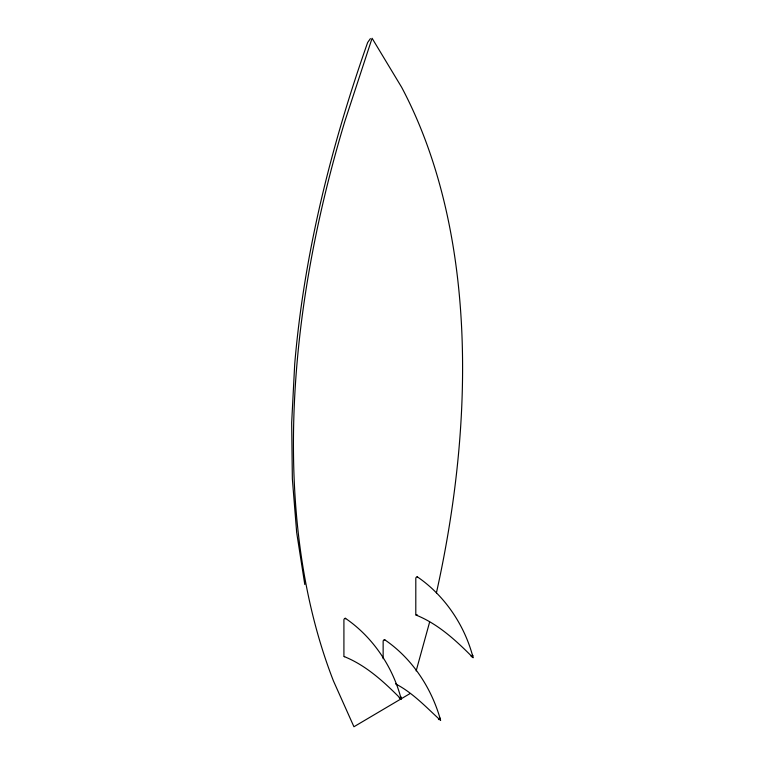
<?xml version="1.0" encoding="UTF-8"?>
<svg xmlns="http://www.w3.org/2000/svg" width="765" height="765" viewBox="0 0 765 765"><rect width="100%" height="100%" fill="white"/><g stroke="black" fill="none" stroke-linecap="round" stroke-linejoin="round"><path stroke-width="1.15" d="M416.15 670.915L429.022 624.269A910.981 525.957 -60 0 0 429.605 621.945M370.394 38.613L367.64 42.515C331.054 146.383 304.059 254.057 294.716 363.987L291.675 422.739L292.354 478.804L296.686 532.545M409.868 693.673L353.937 726.75L333.444 680.946A923.221 533.023 -60 0 1 344.872 121.224L372.086 38.25L401.625 87.239A910.981 525.957 -60 0 1 436.404 592.942M416.112 615.089C438.508 624.087 456.791 641.261 473.124 657.757C464.957 625.741 444.905 595.639 417.288 576.82M344.231 656.59C366.626 665.588 384.9 682.763 401.243 699.258C393.067 667.243 373.024 637.14 345.407 618.321M395.524 683.881C412.89 692.679 427.186 708.294 440.63 720.42C431.852 688.404 412.325 658.493 384.623 639.703M471.097 656.131L471.575 656.762M438.431 719.014L438.919 719.645M399.206 697.632L399.693 698.263M472.703 655.203L473.019 655.93M440.047 718.086L440.363 718.813M400.822 696.705L401.137 697.431M296.801 533.358L304.795 584.498M383.141 658.694L383.141 641.156A1.176 0.602 -54.9 0 1 384.068 639.779A1.176 0.602 -54.9 0 1 384.805 640.19M417.47 577.317A1.176 0.602 -54.9 0 0 416.724 576.896A1.176 0.602 -54.9 0 0 415.806 578.273L415.797 614.515A1.176 0.755 -66.1 0 0 417.135 614.668M345.579 618.818A1.176 0.602 -54.9 0 0 344.843 618.397A1.176 0.602 -54.9 0 0 343.915 619.774L343.915 656.016A1.176 0.755 -66.1 0 0 344.623 656.628"/></g></svg>
